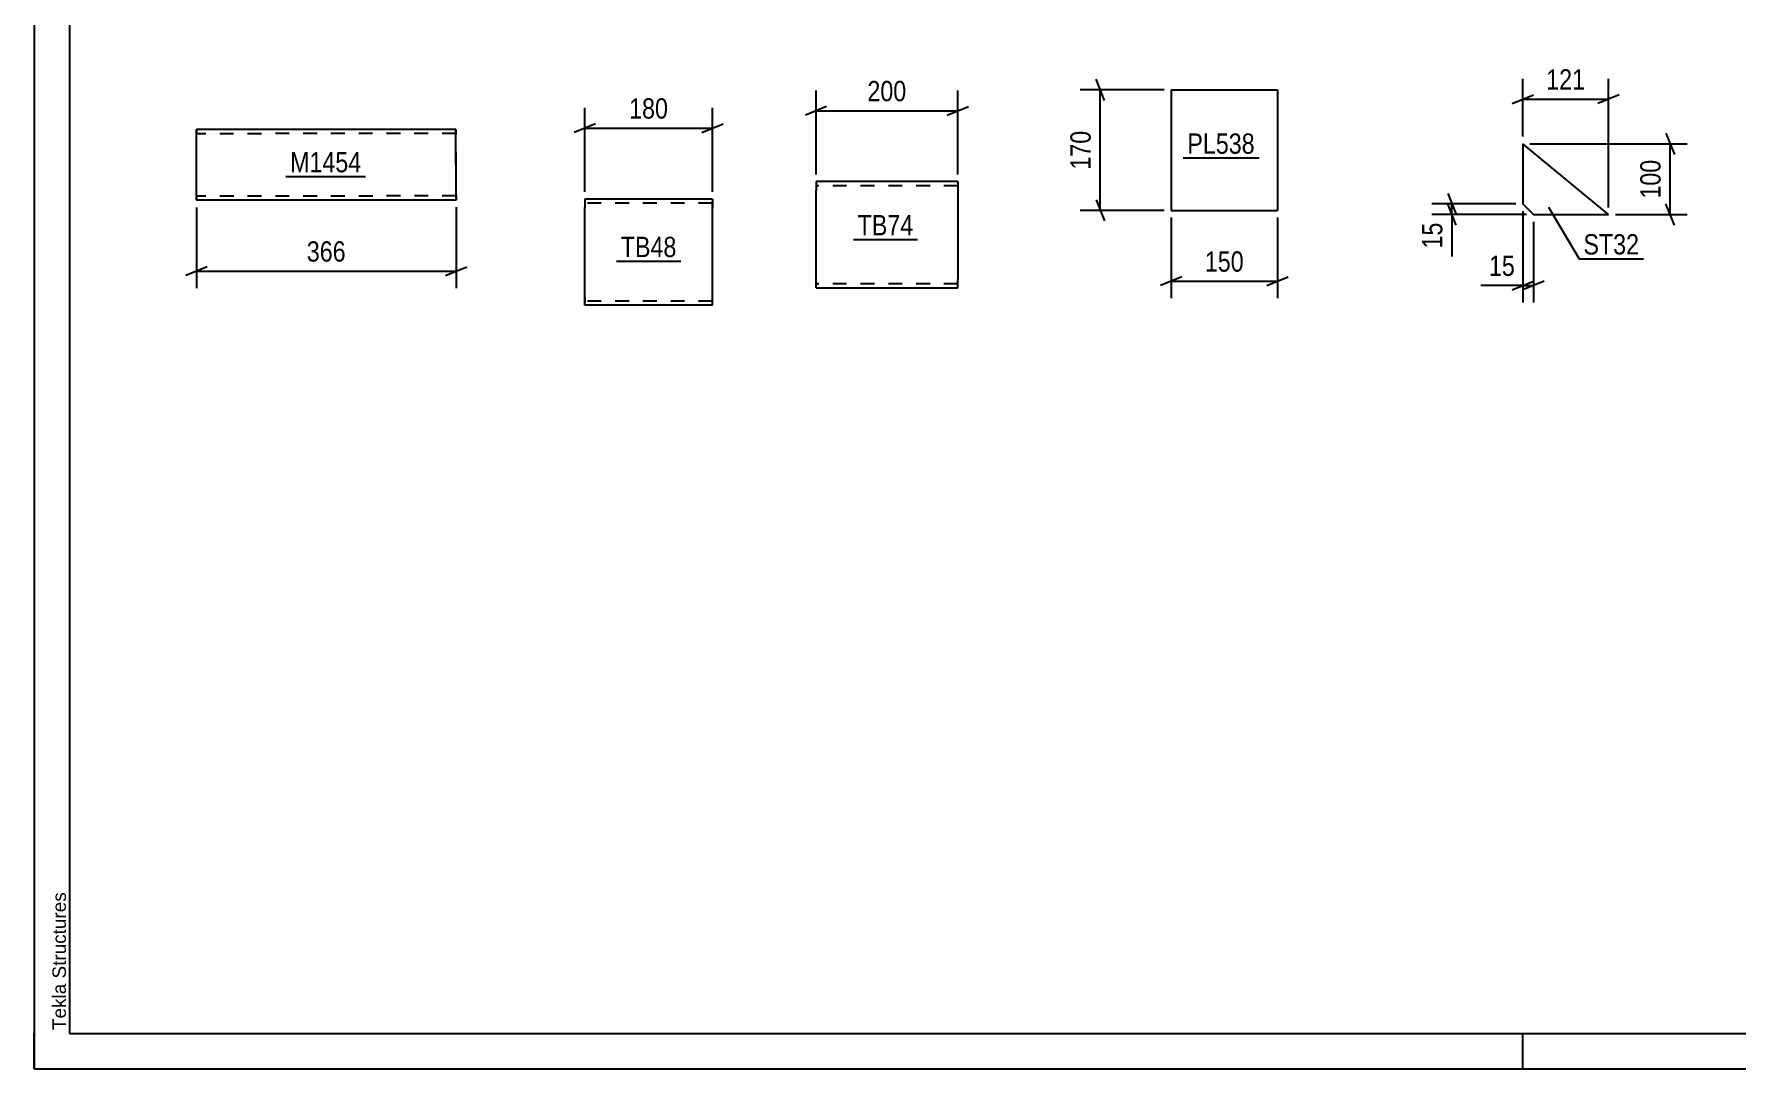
# Model space of a CAD drawing. Header units: millimetres. Extents: x 0 to 420, y 0 to 297.
# Drawn here: x 0 to 240.2, y 0 to 146 of the extents above; entities that cross this region are included whole.
import ezdxf

# ---------------------------------------------------------------- set-up
doc = ezdxf.new("R2010")
doc.units = ezdxf.units.MM
doc.linetypes.add('DXK_LINE_DOT2', pattern=[3.9198, 1.9599, -1.9599])
doc.styles.add('Arial', font='ARIAL.TTF', dxfattribs={"height": 0.2})
doc.styles.add('Arial Narrow', font='ARIALN.TTF', dxfattribs={"height": 0.2})

# ---------------------------------------------------------------- blocks, each defined once
blk = doc.blocks.new('Unknown-814463894-1135')
at = {"color": 5, "linetype": 'Continuous'}
for p, q in [((0, 297), (0, 0)), ((5, 292), (5, 5)), ((0, 0), (0, 5)), ((5, 5), (415, 5)), ((210, 0), (210, 5)), ((0, 0), (420, 0))]:
    blk.add_line(p, q, dxfattribs=at)
at = {"color": 174, "linetype": 'Continuous', "style": 'Arial'}
blk.add_text('Tekla Structures', height=1.9102, rotation=90, dxfattribs=at).set_placement((4.5, 5.5))
blk = doc.blocks.new('Part-814463894-2185 - 2170')
at = {"color": 2, "linetype": 'Continuous'}
for p, q in [((77.68, 122.75), (77.68, 121.55)), ((95.68, 122.75), (77.68, 122.75)), ((95.68, 122.75), (95.68, 122.66)), ((95.68, 122.66), (95.68, 121.55)), ((77.68, 108.95), (77.68, 121.55)), ((95.68, 107.75), (95.68, 121.55)), ((77.68, 107.85), (77.68, 108.95)), ((77.68, 107.75), (77.68, 107.85)), ((95.68, 107.75), (77.68, 107.75))]:
    blk.add_line(p, q, dxfattribs=at)
at = {"color": 7, "linetype": 'DXK_LINE_DOT2'}
for p, q in [((95.68, 122.15), (77.68, 122.15)), ((95.68, 121.55), (95.68, 122.4)), ((77.68, 108.95), (77.68, 108.11)), ((77.68, 108.35), (77.68, 108.4)), ((95.68, 108.35), (77.68, 108.35)), ((95.68, 108.35), (95.68, 108.4)), ((77.68, 107.75), (77.68, 107.75))]:
    blk.add_line(p, q, dxfattribs=at)
blk = doc.blocks.new('Part-814463894-2217 - 2201')
at = {"color": 2, "linetype": 'Continuous'}
for p, q in [((209.98, 130.55), (209.98, 122.05)), ((222.07, 120.55), (209.98, 130.55)), ((209.98, 122.05), (211.48, 120.55)), ((211.48, 120.55), (222.07, 120.55))]:
    blk.add_line(p, q, dxfattribs=at)
blk = doc.blocks.new('Part-814463894-2143 - 2129')
at = {"color": 2, "linetype": 'Continuous'}
for p, q in [((160.38, 138.15), (160.38, 121.15)), ((160.38, 138.15), (175.38, 138.15)), ((175.38, 138.15), (175.38, 121.15)), ((160.38, 121.15), (175.38, 121.15))]:
    blk.add_line(p, q, dxfattribs=at)
blk = doc.blocks.new('Part-814463894-2343 - 2328')
at = {"color": 2, "linetype": 'Continuous'}
for p, q in [((110.29, 125.2), (110.29, 124)), ((130.29, 125.2), (110.29, 125.2)), ((130.29, 125.2), (130.29, 125.1)), ((130.29, 125.1), (130.29, 124)), ((110.29, 110.94), (110.29, 124)), ((130.29, 124), (130.29, 111.4)), ((110.29, 110.29), (110.29, 110.94)), ((130.29, 110.2), (130.29, 111.4)), ((110.29, 110.2), (110.29, 110.29)), ((110.29, 110.2), (130.29, 110.2))]:
    blk.add_line(p, q, dxfattribs=at)
at = {"color": 7, "linetype": 'DXK_LINE_DOT2'}
for p, q in [((130.29, 124.6), (110.29, 124.6)), ((130.29, 124.84), (130.29, 124)), ((110.29, 110.94), (110.29, 110.55)), ((110.29, 110.8), (110.29, 110.84)), ((130.29, 110.8), (110.29, 110.8)), ((130.29, 110.84), (130.29, 111.17)), ((130.29, 110.8), (130.29, 110.84)), ((130.29, 110.8), (130.29, 110.84)), ((110.29, 110.2), (110.29, 110.2))]:
    blk.add_line(p, q, dxfattribs=at)
blk = doc.blocks.new('Part-814463894-2808 - 2794')
at = {"color": 2, "linetype": 'Continuous'}
for p, q in [((59.51, 132.58), (22.91, 132.57)), ((22.91, 132.57), (22.91, 132.57)), ((22.91, 132.47), (22.91, 132.57)), ((22.91, 132.21), (22.91, 132.47)), ((22.91, 131.83), (22.91, 132.21)), ((59.51, 132.58), (59.51, 132.49)), ((59.51, 132.49), (59.51, 132.23)), ((59.51, 132.23), (59.51, 131.84)), ((22.91, 123.31), (22.91, 131.83)), ((59.52, 123.32), (59.51, 131.84)), ((22.91, 122.92), (22.91, 123.31)), ((22.91, 122.66), (22.91, 122.92)), ((22.91, 122.57), (22.91, 122.66)), ((59.52, 122.58), (22.91, 122.57)), ((22.91, 122.57), (22.91, 122.57)), ((59.52, 123.32), (59.52, 122.93)), ((59.52, 122.93), (59.52, 122.67)), ((59.52, 122.67), (59.52, 122.58))]:
    blk.add_line(p, q, dxfattribs=at)
at = {"color": 7, "linetype": 'DXK_LINE_DOT2'}
for p, q in [((22.91, 132.57), (22.91, 132.47)), ((22.91, 132.47), (22.91, 132.21)), ((22.91, 132.21), (22.91, 131.97)), ((59.51, 132.58), (59.51, 132.58)), ((59.51, 132.49), (59.51, 132.58)), ((59.51, 132.23), (59.51, 132.49)), ((59.52, 123.22), (59.51, 132.23)), ((59.51, 131.98), (22.91, 131.97)), ((22.91, 123.21), (22.91, 131.97)), ((22.91, 131.97), (22.91, 131.97)), ((22.91, 131.92), (22.91, 131.97)), ((22.91, 131.92), (22.91, 131.97)), ((22.91, 123.54), (22.91, 131.92)), ((22.91, 131.83), (22.91, 131.92)), ((22.91, 131.79), (22.91, 131.83)), ((22.91, 131.6), (22.91, 131.79)), ((22.91, 123.34), (22.91, 131.6)), ((59.51, 131.93), (59.51, 131.98)), ((59.51, 131.93), (59.51, 131.98)), ((59.52, 123.55), (59.51, 131.93)), ((59.51, 131.84), (59.51, 131.93)), ((59.51, 131.8), (59.51, 131.84)), ((59.51, 131.61), (59.51, 131.8)), ((59.52, 123.35), (59.51, 131.61)), ((22.91, 123.21), (22.91, 123.54)), ((22.91, 123.17), (22.91, 123.34)), ((22.91, 123.17), (22.91, 123.21)), ((22.91, 123.21), (22.91, 122.92)), ((59.52, 123.18), (22.91, 123.17)), ((22.91, 123.17), (22.91, 123.17)), ((22.91, 122.92), (22.91, 122.66)), ((22.91, 122.66), (22.91, 122.57)), ((59.52, 123.22), (59.52, 123.55)), ((59.52, 123.18), (59.52, 123.35)), ((59.52, 123.18), (59.52, 123.22)), ((59.52, 122.93), (59.52, 123.22)), ((59.52, 122.67), (59.52, 122.93)), ((59.52, 122.58), (59.52, 122.67)), ((59.52, 122.58), (59.52, 122.58))]:
    blk.add_line(p, q, dxfattribs=at)
blk = doc.blocks.new('StraightDimension-814463894-2187 - 2170')
at = {"color": 7, "linetype": 'Continuous'}
for p, q in [((77.68, 123.75), (77.68, 135.6)), ((95.68, 123.75), (95.68, 135.6)), ((79.18, 133.35), (76.18, 132.15)), ((77.68, 132.75), (95.68, 132.75)), ((94.18, 132.15), (97.18, 133.35))]:
    blk.add_line(p, q, dxfattribs=at)
at = {"color": 0}
blk.add_wipeout([(90.02, 133.5), (90.02, 137.7), (83.33, 137.7), (83.33, 133.5)], dxfattribs=at)
at = {"color": 3, "style": 'Arial Narrow'}
blk.add_text('180', height=2.863, dxfattribs=at).set_placement((83.93, 134.1))
blk = doc.blocks.new('StraightDimension-814463894-2249 - 2201')
at = {"color": 7, "linetype": 'Continuous'}
for p, q in [((210.98, 130.55), (233.16, 130.55)), ((230.16, 132.05), (231.36, 129.05)), ((230.76, 120.55), (230.76, 130.55)), ((223.07, 120.55), (233.16, 120.55)), ((231.36, 119.05), (230.16, 122.05))]:
    blk.add_line(p, q, dxfattribs=at)
at = {"color": 0}
blk.add_wipeout([(230.01, 128.9), (225.81, 128.9), (225.81, 122.21), (230.01, 122.21)], dxfattribs=at)
at = {"color": 3, "style": 'Arial Narrow'}
blk.add_text('100', height=2.863, rotation=90.0002, dxfattribs=at).set_placement((229.41, 122.81))
blk = doc.blocks.new('StraightDimension-814463894-2219 - 2201')
at = {"color": 7, "linetype": 'Continuous'}
for p, q in [((209.98, 121.05), (209.98, 108.15)), ((211.48, 119.55), (211.48, 108.15)), ((208.48, 109.95), (211.48, 111.15)), ((212.98, 111.15), (209.98, 109.95)), ((209.98, 110.55), (211.48, 110.55))]:
    blk.add_line(p, q, dxfattribs=at)
at = {"color": 0}
blk.add_wipeout([(209.45, 111.3), (209.45, 115.5), (204.6, 115.5), (204.6, 111.3)], dxfattribs=at)
at = {"color": 7, "linetype": 'Continuous'}
blk.add_line((209.98, 110.55), (204.07, 110.55), dxfattribs=at)
blk.add_line((209.98, 110.55), (204.07, 110.55), dxfattribs=at)
at = {"color": 3, "style": 'Arial Narrow'}
blk.add_text('15', height=2.863, dxfattribs=at).set_placement((205.2, 111.9))
blk = doc.blocks.new('StraightDimension-814463894-2231 - 2201')
at = {"color": 7, "linetype": 'Continuous'}
for p, q in [((209.98, 131.55), (209.98, 139.7)), ((222.07, 121.55), (222.07, 139.7)), ((208.48, 136.25), (211.48, 137.45)), ((223.57, 137.45), (220.57, 136.25)), ((209.98, 136.85), (222.07, 136.85))]:
    blk.add_line(p, q, dxfattribs=at)
at = {"color": 0}
blk.add_wipeout([(219.36, 137.6), (219.36, 141.8), (212.68, 141.8), (212.68, 137.6)], dxfattribs=at)
at = {"color": 3, "style": 'Arial Narrow'}
blk.add_text('121', height=2.863, dxfattribs=at).set_placement((213.28, 138.2))
blk = doc.blocks.new('StraightDimension-814463894-2238 - 2201')
at = {"color": 7, "linetype": 'Continuous'}
for p, q in [((199.38, 123.55), (200.58, 120.55)), ((208.98, 122.05), (197.13, 122.05)), ((210.48, 120.55), (197.13, 120.55)), ((200.58, 119.05), (199.38, 122.05)), ((199.98, 120.55), (199.98, 122.05))]:
    blk.add_line(p, q, dxfattribs=at)
at = {"color": 0}
blk.add_wipeout([(199.23, 120.03), (195.03, 120.03), (195.03, 115.17), (199.23, 115.17)], dxfattribs=at)
at = {"color": 7, "linetype": 'Continuous'}
blk.add_line((199.98, 120.55), (199.98, 114.65), dxfattribs=at)
blk.add_line((199.98, 120.55), (199.98, 114.65), dxfattribs=at)
at = {"color": 3, "style": 'Arial Narrow'}
blk.add_text('15', height=2.863, rotation=90.0002, dxfattribs=at).set_placement((198.63, 115.77))
blk = doc.blocks.new('StraightDimension-814463894-2145 - 2129')
at = {"color": 7, "linetype": 'Continuous'}
for p, q in [((160.38, 120.15), (160.38, 108.75)), ((175.38, 120.15), (175.38, 108.75)), ((161.88, 111.75), (158.88, 110.55)), ((160.38, 111.15), (175.38, 111.15)), ((173.88, 110.55), (176.88, 111.75))]:
    blk.add_line(p, q, dxfattribs=at)
at = {"color": 0}
blk.add_wipeout([(171.22, 111.9), (171.22, 116.1), (164.53, 116.1), (164.53, 111.9)], dxfattribs=at)
at = {"color": 3, "style": 'Arial Narrow'}
blk.add_text('150', height=2.863, dxfattribs=at).set_placement((165.13, 112.5))
blk = doc.blocks.new('StraightDimension-814463894-2156 - 2129')
at = {"color": 7, "linetype": 'Continuous'}
for p, q in [((150.98, 136.65), (149.78, 139.65)), ((159.38, 138.15), (147.53, 138.15)), ((150.38, 121.15), (150.38, 138.15)), ((149.78, 122.65), (150.98, 119.65)), ((159.38, 121.15), (147.53, 121.15))]:
    blk.add_line(p, q, dxfattribs=at)
at = {"color": 0}
blk.add_wipeout([(149.63, 132.99), (145.43, 132.99), (145.43, 126.3), (149.63, 126.3)], dxfattribs=at)
at = {"color": 3, "style": 'Arial Narrow'}
blk.add_text('170', height=2.863, rotation=90.0002, dxfattribs=at).set_placement((149.03, 126.9))
blk = doc.blocks.new('StraightDimension-814463894-2345 - 2328')
at = {"color": 7, "linetype": 'Continuous'}
for p, q in [((110.29, 126.2), (110.29, 138.05)), ((130.29, 126.2), (130.29, 138.05)), ((111.79, 135.8), (108.79, 134.6)), ((110.29, 135.2), (130.29, 135.2)), ((128.79, 134.6), (131.79, 135.8))]:
    blk.add_line(p, q, dxfattribs=at)
at = {"color": 0}
blk.add_wipeout([(123.63, 135.95), (123.63, 140.15), (116.94, 140.15), (116.94, 135.95)], dxfattribs=at)
at = {"color": 3, "style": 'Arial Narrow'}
blk.add_text('200', height=2.863, dxfattribs=at).set_placement((117.54, 136.55))
blk = doc.blocks.new('StraightDimension-814463894-2810 - 2794')
at = {"color": 7, "linetype": 'Continuous'}
for p, q in [((22.91, 121.57), (22.91, 110.17)), ((59.52, 121.58), (59.52, 110.17)), ((24.41, 113.17), (21.41, 111.97)), ((58.02, 111.97), (61.02, 113.17)), ((22.91, 112.57), (59.52, 112.57))]:
    blk.add_line(p, q, dxfattribs=at)
at = {"color": 0}
blk.add_wipeout([(44.56, 113.32), (44.56, 117.52), (37.87, 117.52), (37.87, 113.32)], dxfattribs=at)
at = {"color": 3, "style": 'Arial Narrow'}
blk.add_text('366', height=2.863, dxfattribs=at).set_placement((38.47, 113.92))
blk = doc.blocks.new('Mark-814463894-2183 - 2170')
at = {"color": 0}
blk.add_wipeout([(90.6, 114.56), (90.6, 117.56), (82.75, 117.56), (82.75, 114.56)], dxfattribs=at)
blk.add_wipeout([(90.6, 114.56), (90.6, 117.56), (82.75, 117.56), (82.75, 114.56)], dxfattribs=at)
at = {"color": 30, "linetype": 'Continuous'}
blk.add_line((82.15, 113.96), (91.2, 113.96), dxfattribs=at)
at = {"color": 3, "style": 'Arial Narrow'}
blk.add_text('TB48', height=2.863, dxfattribs=at).set_placement((82.75, 114.56))
blk = doc.blocks.new('Mark-814463894-2213 - 2201')
at = {"color": 0}
blk.add_wipeout([(226.39, 114.93), (226.39, 117.93), (218.53, 117.93), (218.53, 114.93)], dxfattribs=at)
blk.add_wipeout([(226.39, 114.93), (226.39, 117.93), (218.53, 117.93), (218.53, 114.93)], dxfattribs=at)
at = {"color": 30, "linetype": 'Continuous'}
for p, q in [((213.6, 121.59), (217.93, 114.33)), ((217.93, 114.33), (226.99, 114.33))]:
    blk.add_line(p, q, dxfattribs=at)
at = {"color": 3, "style": 'Arial Narrow'}
blk.add_text('ST32', height=2.863, dxfattribs=at).set_placement((218.53, 114.93))
blk = doc.blocks.new('Mark-814463894-2141 - 2129')
at = {"color": 0}
blk.add_wipeout([(172.17, 129.14), (172.17, 132.14), (162.67, 132.14), (162.67, 129.14)], dxfattribs=at)
blk.add_wipeout([(172.17, 129.14), (172.17, 132.14), (162.67, 132.14), (162.67, 129.14)], dxfattribs=at)
at = {"color": 30, "linetype": 'Continuous'}
blk.add_line((162.07, 128.54), (172.77, 128.54), dxfattribs=at)
at = {"color": 3, "style": 'Arial Narrow'}
blk.add_text('PL538', height=2.863, dxfattribs=at).set_placement((162.67, 129.14))
blk = doc.blocks.new('Mark-814463894-2341 - 2328')
at = {"color": 0}
blk.add_wipeout([(124.01, 117.63), (124.01, 120.63), (116.16, 120.63), (116.16, 117.63)], dxfattribs=at)
blk.add_wipeout([(124.01, 117.63), (124.01, 120.63), (116.16, 120.63), (116.16, 117.63)], dxfattribs=at)
at = {"color": 30, "linetype": 'Continuous'}
blk.add_line((115.56, 117.03), (124.61, 117.03), dxfattribs=at)
at = {"color": 3, "style": 'Arial Narrow'}
blk.add_text('TB74', height=2.863, dxfattribs=at).set_placement((116.16, 117.63))
blk = doc.blocks.new('Mark-814463894-2806 - 2794')
at = {"color": 0}
blk.add_wipeout([(46.17, 126.52), (46.17, 129.52), (36.11, 129.52), (36.11, 126.52)], dxfattribs=at)
blk.add_wipeout([(46.17, 126.52), (46.17, 129.52), (36.11, 129.52), (36.11, 126.52)], dxfattribs=at)
at = {"color": 30, "linetype": 'Continuous'}
blk.add_line((35.51, 125.92), (46.77, 125.92), dxfattribs=at)
at = {"color": 3, "style": 'Arial Narrow'}
blk.add_text('M1454', height=2.863, dxfattribs=at).set_placement((36.11, 126.52))

msp = doc.modelspace()

# ---------------------------------------------------------------- block references
for name in ['Unknown-814463894-1135', 'Part-814463894-2143 - 2129', 'Part-814463894-2808 - 2794', 'Part-814463894-2217 - 2201', 'Part-814463894-2343 - 2328', 'Part-814463894-2185 - 2170']:
    msp.add_blockref(name, (0, 0))

# ---------------------------------------------------------------- next in the draw order: block references
for name in ['StraightDimension-814463894-2345 - 2328', 'StraightDimension-814463894-2187 - 2170', 'Mark-814463894-2141 - 2129', 'StraightDimension-814463894-2249 - 2201', 'Mark-814463894-2806 - 2794', 'StraightDimension-814463894-2810 - 2794', 'Mark-814463894-2341 - 2328', 'StraightDimension-814463894-2145 - 2129', 'Mark-814463894-2183 - 2170']:
    msp.add_blockref(name, (0, 0))

# ---------------------------------------------------------------- next in the draw order: block references
for name in ['StraightDimension-814463894-2156 - 2129', 'StraightDimension-814463894-2219 - 2201']:
    msp.add_blockref(name, (0, 0))

# ---------------------------------------------------------------- next in the draw order: block references
msp.add_blockref('StraightDimension-814463894-2231 - 2201', (0, 0))

# ---------------------------------------------------------------- next in the draw order: block references
for name in ['StraightDimension-814463894-2238 - 2201', 'Mark-814463894-2213 - 2201']:
    msp.add_blockref(name, (0, 0))

doc.saveas('drawing.dxf')
